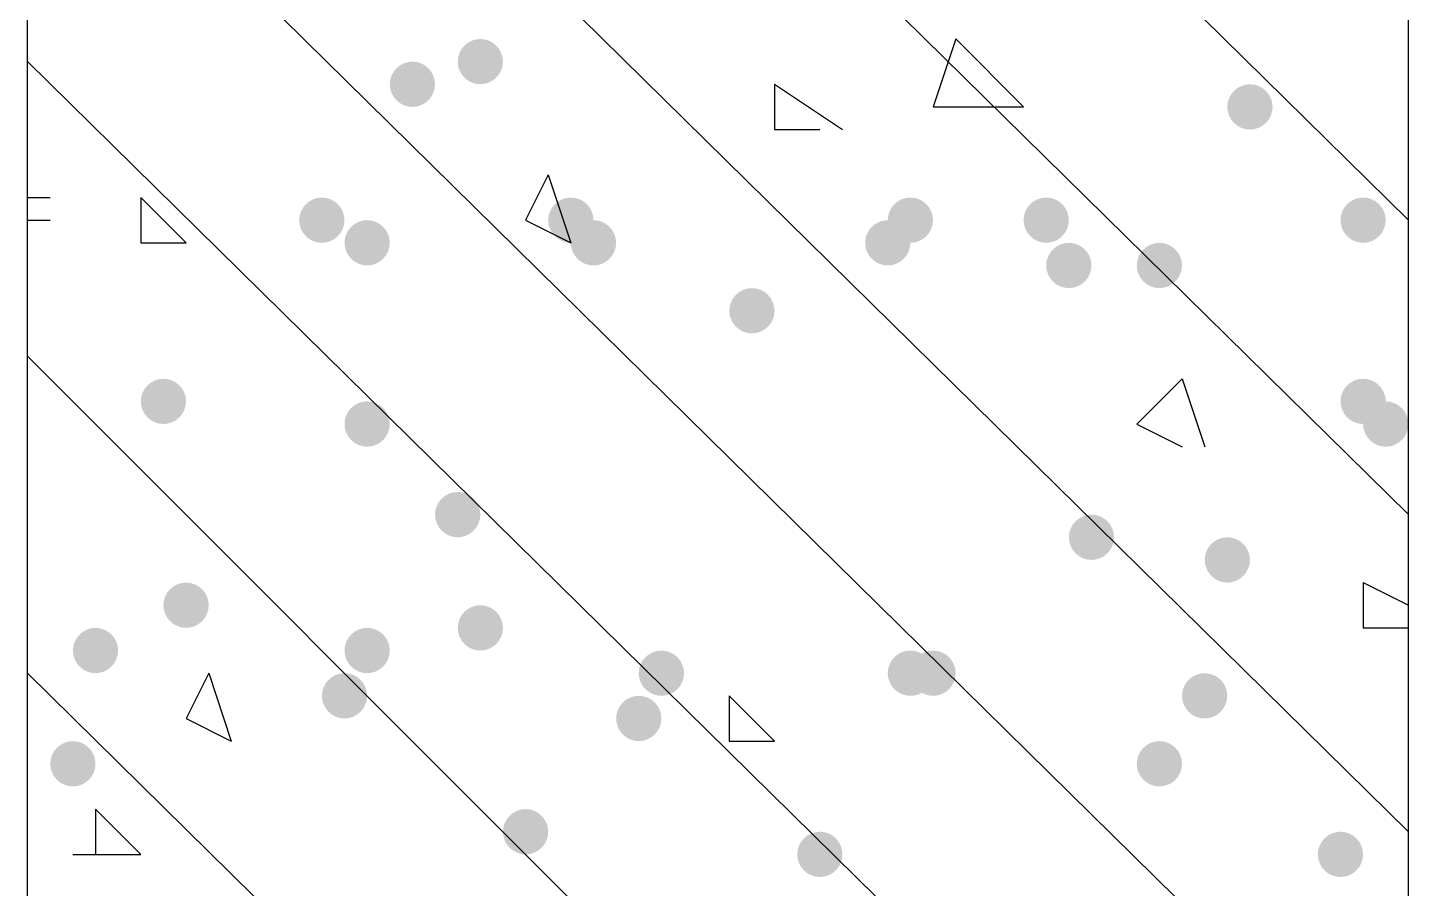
# Model space of a CAD drawing. Header units: inches. Extents: x 11 to 286, y 6 to 196.
# Drawn here: x 184.841 to 187.424, y 85.972 to 87.581 of the extents above; entities that cross this region are included whole.
import ezdxf

# ---------------------------------------------------------------- set-up
doc = ezdxf.new("R2010")
doc.units = ezdxf.units.IN
doc.header["$MEASUREMENT"] = 0
doc.layers.add('PDF_几何图形', color=7, linetype='Continuous')
doc.layers.add('PDF_实体填充', color=7, linetype='Continuous', true_color=0xffffff)

msp = doc.modelspace()

# ---------------------------------------------------------------- hatches: boundary and pattern name
at = {"layer": 'PDF_实体填充', "transparency": 33554559}
h = msp.add_hatch(color=7, dxfattribs=at)
edge = h.paths.add_edge_path(flags=0)
edge.add_spline(control_points=[(185.7304, 87.5171), (185.7304, 87.4938), (185.7114, 87.4748), (185.6881, 87.4748)], knot_values=[0, 0, 0, 0, 1, 1, 1, 1], degree=3, periodic=0)
edge.add_spline(control_points=[(185.6881, 87.4748), (185.6648, 87.4748), (185.6458, 87.4938), (185.6458, 87.5171)], knot_values=[0, 0, 0, 0, 1, 1, 1, 1], degree=3, periodic=0)
edge.add_line((185.6458, 87.5171), (185.6458, 87.5171))
edge.add_spline(control_points=[(185.6458, 87.5171), (185.6458, 87.5404), (185.6648, 87.5594), (185.6881, 87.5594)], knot_values=[0, 0, 0, 0, 1, 1, 1, 1], degree=3, periodic=0)
edge.add_spline(control_points=[(185.6881, 87.5594), (185.7114, 87.5594), (185.7304, 87.5404), (185.7304, 87.5171)], knot_values=[0, 0, 0, 0, 1, 1, 1, 1], degree=3, periodic=0)
edge.add_line((185.7304, 87.5171), (185.7304, 87.5171))
edge.add_line((185.7304, 87.5171), (185.7304, 87.5171))
h = msp.add_hatch(color=7, dxfattribs=at)
edge = h.paths.add_edge_path(flags=0)
edge.add_spline(control_points=[(185.6034, 87.4748), (185.6034, 87.4515), (185.5844, 87.4324), (185.5611, 87.4324)], knot_values=[0, 0, 0, 0, 1, 1, 1, 1], degree=3, periodic=0)
edge.add_spline(control_points=[(185.5611, 87.4324), (185.5378, 87.4324), (185.5188, 87.4515), (185.5188, 87.4748)], knot_values=[0, 0, 0, 0, 1, 1, 1, 1], degree=3, periodic=0)
edge.add_line((185.5188, 87.4748), (185.5188, 87.4748))
edge.add_spline(control_points=[(185.5188, 87.4748), (185.5188, 87.4981), (185.5378, 87.5171), (185.5611, 87.5171)], knot_values=[0, 0, 0, 0, 1, 1, 1, 1], degree=3, periodic=0)
edge.add_spline(control_points=[(185.5611, 87.5171), (185.5844, 87.5171), (185.6034, 87.4981), (185.6034, 87.4748)], knot_values=[0, 0, 0, 0, 1, 1, 1, 1], degree=3, periodic=0)
edge.add_line((185.6034, 87.4748), (185.6034, 87.4748))
edge.add_line((185.6034, 87.4748), (185.6034, 87.4748))
h = msp.add_hatch(color=7, dxfattribs=at)
edge = h.paths.add_edge_path(flags=0)
edge.add_spline(control_points=[(187.1698, 87.4324), (187.1698, 87.4092), (187.1507, 87.3901), (187.1274, 87.3901)], knot_values=[0, 0, 0, 0, 1, 1, 1, 1], degree=3, periodic=0)
edge.add_spline(control_points=[(187.1274, 87.3901), (187.1042, 87.3901), (187.0851, 87.4092), (187.0851, 87.4324)], knot_values=[0, 0, 0, 0, 1, 1, 1, 1], degree=3, periodic=0)
edge.add_line((187.0851, 87.4324), (187.0851, 87.4324))
edge.add_spline(control_points=[(187.0851, 87.4324), (187.0851, 87.4557), (187.1042, 87.4748), (187.1274, 87.4748)], knot_values=[0, 0, 0, 0, 1, 1, 1, 1], degree=3, periodic=0)
edge.add_spline(control_points=[(187.1274, 87.4748), (187.1507, 87.4748), (187.1698, 87.4557), (187.1698, 87.4324)], knot_values=[0, 0, 0, 0, 1, 1, 1, 1], degree=3, periodic=0)
edge.add_line((187.1698, 87.4324), (187.1698, 87.4324))
edge.add_line((187.1698, 87.4324), (187.1698, 87.4324))
h = msp.add_hatch(color=7, dxfattribs=at)
edge = h.paths.add_edge_path(flags=0)
edge.add_spline(control_points=[(185.4341, 87.2208), (185.4341, 87.1975), (185.4151, 87.1784), (185.3918, 87.1784)], knot_values=[0, 0, 0, 0, 1, 1, 1, 1], degree=3, periodic=0)
edge.add_spline(control_points=[(185.3918, 87.1784), (185.3685, 87.1784), (185.3494, 87.1975), (185.3494, 87.2208)], knot_values=[0, 0, 0, 0, 1, 1, 1, 1], degree=3, periodic=0)
edge.add_line((185.3494, 87.2208), (185.3494, 87.2208))
edge.add_spline(control_points=[(185.3494, 87.2208), (185.3494, 87.2441), (185.3685, 87.2631), (185.3918, 87.2631)], knot_values=[0, 0, 0, 0, 1, 1, 1, 1], degree=3, periodic=0)
edge.add_spline(control_points=[(185.3918, 87.2631), (185.4151, 87.2631), (185.4341, 87.2441), (185.4341, 87.2208)], knot_values=[0, 0, 0, 0, 1, 1, 1, 1], degree=3, periodic=0)
edge.add_line((185.4341, 87.2208), (185.4341, 87.2208))
edge.add_line((185.4341, 87.2208), (185.4341, 87.2208))
h = msp.add_hatch(color=7, dxfattribs=at)
edge = h.paths.add_edge_path(flags=0)
edge.add_spline(control_points=[(185.8998, 87.2208), (185.8998, 87.1975), (185.8807, 87.1784), (185.8574, 87.1784)], knot_values=[0, 0, 0, 0, 1, 1, 1, 1], degree=3, periodic=0)
edge.add_spline(control_points=[(185.8574, 87.1784), (185.8342, 87.1784), (185.8151, 87.1975), (185.8151, 87.2208)], knot_values=[0, 0, 0, 0, 1, 1, 1, 1], degree=3, periodic=0)
edge.add_line((185.8151, 87.2208), (185.8151, 87.2208))
edge.add_spline(control_points=[(185.8151, 87.2208), (185.8151, 87.2441), (185.8342, 87.2631), (185.8574, 87.2631)], knot_values=[0, 0, 0, 0, 1, 1, 1, 1], degree=3, periodic=0)
edge.add_spline(control_points=[(185.8574, 87.2631), (185.8807, 87.2631), (185.8998, 87.2441), (185.8998, 87.2208)], knot_values=[0, 0, 0, 0, 1, 1, 1, 1], degree=3, periodic=0)
edge.add_line((185.8998, 87.2208), (185.8998, 87.2208))
edge.add_line((185.8998, 87.2208), (185.8998, 87.2208))
h = msp.add_hatch(color=7, dxfattribs=at)
edge = h.paths.add_edge_path(flags=0)
edge.add_spline(control_points=[(186.5348, 87.2208), (186.5348, 87.1975), (186.5157, 87.1784), (186.4924, 87.1784)], knot_values=[0, 0, 0, 0, 1, 1, 1, 1], degree=3, periodic=0)
edge.add_spline(control_points=[(186.4924, 87.1784), (186.4692, 87.1784), (186.4501, 87.1975), (186.4501, 87.2208)], knot_values=[0, 0, 0, 0, 1, 1, 1, 1], degree=3, periodic=0)
edge.add_line((186.4501, 87.2208), (186.4501, 87.2208))
edge.add_spline(control_points=[(186.4501, 87.2208), (186.4501, 87.2441), (186.4692, 87.2631), (186.4924, 87.2631)], knot_values=[0, 0, 0, 0, 1, 1, 1, 1], degree=3, periodic=0)
edge.add_spline(control_points=[(186.4924, 87.2631), (186.5157, 87.2631), (186.5348, 87.2441), (186.5348, 87.2208)], knot_values=[0, 0, 0, 0, 1, 1, 1, 1], degree=3, periodic=0)
edge.add_line((186.5348, 87.2208), (186.5348, 87.2208))
edge.add_line((186.5348, 87.2208), (186.5348, 87.2208))
h = msp.add_hatch(color=7, dxfattribs=at)
edge = h.paths.add_edge_path(flags=0)
edge.add_spline(control_points=[(186.7888, 87.2208), (186.7888, 87.1975), (186.7697, 87.1784), (186.7464, 87.1784)], knot_values=[0, 0, 0, 0, 1, 1, 1, 1], degree=3, periodic=0)
edge.add_spline(control_points=[(186.7464, 87.1784), (186.7232, 87.1784), (186.7041, 87.1975), (186.7041, 87.2208)], knot_values=[0, 0, 0, 0, 1, 1, 1, 1], degree=3, periodic=0)
edge.add_line((186.7041, 87.2208), (186.7041, 87.2208))
edge.add_spline(control_points=[(186.7041, 87.2208), (186.7041, 87.2441), (186.7232, 87.2631), (186.7464, 87.2631)], knot_values=[0, 0, 0, 0, 1, 1, 1, 1], degree=3, periodic=0)
edge.add_spline(control_points=[(186.7464, 87.2631), (186.7697, 87.2631), (186.7888, 87.2441), (186.7888, 87.2208)], knot_values=[0, 0, 0, 0, 1, 1, 1, 1], degree=3, periodic=0)
edge.add_line((186.7888, 87.2208), (186.7888, 87.2208))
edge.add_line((186.7888, 87.2208), (186.7888, 87.2208))
h = msp.add_hatch(color=7, dxfattribs=at)
edge = h.paths.add_edge_path(flags=0)
edge.add_spline(control_points=[(187.3814, 87.2208), (187.3814, 87.1975), (187.3624, 87.1784), (187.3391, 87.1784)], knot_values=[0, 0, 0, 0, 1, 1, 1, 1], degree=3, periodic=0)
edge.add_spline(control_points=[(187.3391, 87.1784), (187.3158, 87.1784), (187.2968, 87.1975), (187.2968, 87.2208)], knot_values=[0, 0, 0, 0, 1, 1, 1, 1], degree=3, periodic=0)
edge.add_line((187.2968, 87.2208), (187.2968, 87.2208))
edge.add_spline(control_points=[(187.2968, 87.2208), (187.2968, 87.2441), (187.3158, 87.2631), (187.3391, 87.2631)], knot_values=[0, 0, 0, 0, 1, 1, 1, 1], degree=3, periodic=0)
edge.add_spline(control_points=[(187.3391, 87.2631), (187.3624, 87.2631), (187.3814, 87.2441), (187.3814, 87.2208)], knot_values=[0, 0, 0, 0, 1, 1, 1, 1], degree=3, periodic=0)
edge.add_line((187.3814, 87.2208), (187.3814, 87.2208))
edge.add_line((187.3814, 87.2208), (187.3814, 87.2208))
h = msp.add_hatch(color=7, dxfattribs=at)
edge = h.paths.add_edge_path(flags=0)
edge.add_spline(control_points=[(185.5188, 87.1784), (185.5188, 87.1552), (185.4997, 87.1361), (185.4764, 87.1361)], knot_values=[0, 0, 0, 0, 1, 1, 1, 1], degree=3, periodic=0)
edge.add_spline(control_points=[(185.4764, 87.1361), (185.4532, 87.1361), (185.4341, 87.1552), (185.4341, 87.1784)], knot_values=[0, 0, 0, 0, 1, 1, 1, 1], degree=3, periodic=0)
edge.add_line((185.4341, 87.1784), (185.4341, 87.1784))
edge.add_spline(control_points=[(185.4341, 87.1784), (185.4341, 87.2017), (185.4532, 87.2208), (185.4764, 87.2208)], knot_values=[0, 0, 0, 0, 1, 1, 1, 1], degree=3, periodic=0)
edge.add_spline(control_points=[(185.4764, 87.2208), (185.4997, 87.2208), (185.5188, 87.2017), (185.5188, 87.1784)], knot_values=[0, 0, 0, 0, 1, 1, 1, 1], degree=3, periodic=0)
edge.add_line((185.5188, 87.1784), (185.5188, 87.1784))
edge.add_line((185.5188, 87.1784), (185.5188, 87.1784))
h = msp.add_hatch(color=7, dxfattribs=at)
edge = h.paths.add_edge_path(flags=0)
edge.add_spline(control_points=[(185.9421, 87.1784), (185.9421, 87.1552), (185.9231, 87.1361), (185.8998, 87.1361)], knot_values=[0, 0, 0, 0, 1, 1, 1, 1], degree=3, periodic=0)
edge.add_spline(control_points=[(185.8998, 87.1361), (185.8765, 87.1361), (185.8574, 87.1552), (185.8574, 87.1784)], knot_values=[0, 0, 0, 0, 1, 1, 1, 1], degree=3, periodic=0)
edge.add_line((185.8574, 87.1784), (185.8574, 87.1784))
edge.add_spline(control_points=[(185.8574, 87.1784), (185.8574, 87.2017), (185.8765, 87.2208), (185.8998, 87.2208)], knot_values=[0, 0, 0, 0, 1, 1, 1, 1], degree=3, periodic=0)
edge.add_spline(control_points=[(185.8998, 87.2208), (185.9231, 87.2208), (185.9421, 87.2017), (185.9421, 87.1784)], knot_values=[0, 0, 0, 0, 1, 1, 1, 1], degree=3, periodic=0)
edge.add_line((185.9421, 87.1784), (185.9421, 87.1784))
edge.add_line((185.9421, 87.1784), (185.9421, 87.1784))
h = msp.add_hatch(color=7, dxfattribs=at)
edge = h.paths.add_edge_path(flags=0)
edge.add_spline(control_points=[(186.4924, 87.1784), (186.4924, 87.1552), (186.4734, 87.1361), (186.4501, 87.1361)], knot_values=[0, 0, 0, 0, 1, 1, 1, 1], degree=3, periodic=0)
edge.add_spline(control_points=[(186.4501, 87.1361), (186.4268, 87.1361), (186.4078, 87.1552), (186.4078, 87.1784)], knot_values=[0, 0, 0, 0, 1, 1, 1, 1], degree=3, periodic=0)
edge.add_line((186.4078, 87.1784), (186.4078, 87.1784))
edge.add_spline(control_points=[(186.4078, 87.1784), (186.4078, 87.2017), (186.4268, 87.2208), (186.4501, 87.2208)], knot_values=[0, 0, 0, 0, 1, 1, 1, 1], degree=3, periodic=0)
edge.add_spline(control_points=[(186.4501, 87.2208), (186.4734, 87.2208), (186.4924, 87.2017), (186.4924, 87.1784)], knot_values=[0, 0, 0, 0, 1, 1, 1, 1], degree=3, periodic=0)
edge.add_line((186.4924, 87.1784), (186.4924, 87.1784))
edge.add_line((186.4924, 87.1784), (186.4924, 87.1784))
h = msp.add_hatch(color=7, dxfattribs=at)
edge = h.paths.add_edge_path(flags=0)
edge.add_spline(control_points=[(186.8311, 87.1361), (186.8311, 87.1128), (186.8121, 87.0938), (186.7888, 87.0938)], knot_values=[0, 0, 0, 0, 1, 1, 1, 1], degree=3, periodic=0)
edge.add_spline(control_points=[(186.7888, 87.0938), (186.7655, 87.0938), (186.7464, 87.1128), (186.7464, 87.1361)], knot_values=[0, 0, 0, 0, 1, 1, 1, 1], degree=3, periodic=0)
edge.add_line((186.7464, 87.1361), (186.7464, 87.1361))
edge.add_spline(control_points=[(186.7464, 87.1361), (186.7464, 87.1594), (186.7655, 87.1784), (186.7888, 87.1784)], knot_values=[0, 0, 0, 0, 1, 1, 1, 1], degree=3, periodic=0)
edge.add_spline(control_points=[(186.7888, 87.1784), (186.8121, 87.1784), (186.8311, 87.1594), (186.8311, 87.1361)], knot_values=[0, 0, 0, 0, 1, 1, 1, 1], degree=3, periodic=0)
edge.add_line((186.8311, 87.1361), (186.8311, 87.1361))
edge.add_line((186.8311, 87.1361), (186.8311, 87.1361))
h = msp.add_hatch(color=7, dxfattribs=at)
edge = h.paths.add_edge_path(flags=0)
edge.add_spline(control_points=[(187.0004, 87.1361), (187.0004, 87.1128), (186.9814, 87.0938), (186.9581, 87.0938)], knot_values=[0, 0, 0, 0, 1, 1, 1, 1], degree=3, periodic=0)
edge.add_spline(control_points=[(186.9581, 87.0938), (186.9348, 87.0938), (186.9158, 87.1128), (186.9158, 87.1361)], knot_values=[0, 0, 0, 0, 1, 1, 1, 1], degree=3, periodic=0)
edge.add_line((186.9158, 87.1361), (186.9158, 87.1361))
edge.add_spline(control_points=[(186.9158, 87.1361), (186.9158, 87.1594), (186.9348, 87.1784), (186.9581, 87.1784)], knot_values=[0, 0, 0, 0, 1, 1, 1, 1], degree=3, periodic=0)
edge.add_spline(control_points=[(186.9581, 87.1784), (186.9814, 87.1784), (187.0004, 87.1594), (187.0004, 87.1361)], knot_values=[0, 0, 0, 0, 1, 1, 1, 1], degree=3, periodic=0)
edge.add_line((187.0004, 87.1361), (187.0004, 87.1361))
edge.add_line((187.0004, 87.1361), (187.0004, 87.1361))
h = msp.add_hatch(color=7, dxfattribs=at)
edge = h.paths.add_edge_path(flags=0)
edge.add_spline(control_points=[(186.2384, 87.0514), (186.2384, 87.0282), (186.2194, 87.0091), (186.1961, 87.0091)], knot_values=[0, 0, 0, 0, 1, 1, 1, 1], degree=3, periodic=0)
edge.add_spline(control_points=[(186.1961, 87.0091), (186.1728, 87.0091), (186.1538, 87.0282), (186.1538, 87.0514)], knot_values=[0, 0, 0, 0, 1, 1, 1, 1], degree=3, periodic=0)
edge.add_line((186.1538, 87.0514), (186.1538, 87.0514))
edge.add_spline(control_points=[(186.1538, 87.0514), (186.1538, 87.0747), (186.1728, 87.0938), (186.1961, 87.0938)], knot_values=[0, 0, 0, 0, 1, 1, 1, 1], degree=3, periodic=0)
edge.add_spline(control_points=[(186.1961, 87.0938), (186.2194, 87.0938), (186.2384, 87.0747), (186.2384, 87.0514)], knot_values=[0, 0, 0, 0, 1, 1, 1, 1], degree=3, periodic=0)
edge.add_line((186.2384, 87.0514), (186.2384, 87.0514))
edge.add_line((186.2384, 87.0514), (186.2384, 87.0514))
h = msp.add_hatch(color=7, dxfattribs=at)
edge = h.paths.add_edge_path(flags=0)
edge.add_spline(control_points=[(185.1378, 86.8821), (185.1378, 86.8588), (185.1187, 86.8398), (185.0954, 86.8398)], knot_values=[0, 0, 0, 0, 1, 1, 1, 1], degree=3, periodic=0)
edge.add_spline(control_points=[(185.0954, 86.8398), (185.0722, 86.8398), (185.0531, 86.8588), (185.0531, 86.8821)], knot_values=[0, 0, 0, 0, 1, 1, 1, 1], degree=3, periodic=0)
edge.add_line((185.0531, 86.8821), (185.0531, 86.8821))
edge.add_spline(control_points=[(185.0531, 86.8821), (185.0531, 86.9054), (185.0722, 86.9244), (185.0954, 86.9244)], knot_values=[0, 0, 0, 0, 1, 1, 1, 1], degree=3, periodic=0)
edge.add_spline(control_points=[(185.0954, 86.9244), (185.1187, 86.9244), (185.1378, 86.9054), (185.1378, 86.8821)], knot_values=[0, 0, 0, 0, 1, 1, 1, 1], degree=3, periodic=0)
edge.add_line((185.1378, 86.8821), (185.1378, 86.8821))
edge.add_line((185.1378, 86.8821), (185.1378, 86.8821))
h = msp.add_hatch(color=7, dxfattribs=at)
edge = h.paths.add_edge_path(flags=0)
edge.add_spline(control_points=[(187.3814, 86.8821), (187.3814, 86.8588), (187.3624, 86.8398), (187.3391, 86.8398)], knot_values=[0, 0, 0, 0, 1, 1, 1, 1], degree=3, periodic=0)
edge.add_spline(control_points=[(187.3391, 86.8398), (187.3158, 86.8398), (187.2968, 86.8588), (187.2968, 86.8821)], knot_values=[0, 0, 0, 0, 1, 1, 1, 1], degree=3, periodic=0)
edge.add_line((187.2968, 86.8821), (187.2968, 86.8821))
edge.add_spline(control_points=[(187.2968, 86.8821), (187.2968, 86.9054), (187.3158, 86.9244), (187.3391, 86.9244)], knot_values=[0, 0, 0, 0, 1, 1, 1, 1], degree=3, periodic=0)
edge.add_spline(control_points=[(187.3391, 86.9244), (187.3624, 86.9244), (187.3814, 86.9054), (187.3814, 86.8821)], knot_values=[0, 0, 0, 0, 1, 1, 1, 1], degree=3, periodic=0)
edge.add_line((187.3814, 86.8821), (187.3814, 86.8821))
edge.add_line((187.3814, 86.8821), (187.3814, 86.8821))
h = msp.add_hatch(color=7, dxfattribs=at)
edge = h.paths.add_edge_path(flags=0)
edge.add_spline(control_points=[(185.5188, 86.8398), (185.5188, 86.8165), (185.4997, 86.7974), (185.4764, 86.7974)], knot_values=[0, 0, 0, 0, 1, 1, 1, 1], degree=3, periodic=0)
edge.add_spline(control_points=[(185.4764, 86.7974), (185.4532, 86.7974), (185.4341, 86.8165), (185.4341, 86.8398)], knot_values=[0, 0, 0, 0, 1, 1, 1, 1], degree=3, periodic=0)
edge.add_line((185.4341, 86.8398), (185.4341, 86.8398))
edge.add_spline(control_points=[(185.4341, 86.8398), (185.4341, 86.8631), (185.4532, 86.8821), (185.4764, 86.8821)], knot_values=[0, 0, 0, 0, 1, 1, 1, 1], degree=3, periodic=0)
edge.add_spline(control_points=[(185.4764, 86.8821), (185.4997, 86.8821), (185.5188, 86.8631), (185.5188, 86.8398)], knot_values=[0, 0, 0, 0, 1, 1, 1, 1], degree=3, periodic=0)
edge.add_line((185.5188, 86.8398), (185.5188, 86.8398))
edge.add_line((185.5188, 86.8398), (185.5188, 86.8398))
h = msp.add_hatch(color=7, dxfattribs=at)
edge = h.paths.add_edge_path(flags=0)
edge.add_spline(control_points=[(187.4238, 86.8398), (187.4238, 86.8165), (187.4047, 86.7974), (187.3814, 86.7974)], knot_values=[0, 0, 0, 0, 1, 1, 1, 1], degree=3, periodic=0)
edge.add_spline(control_points=[(187.3814, 86.7974), (187.3582, 86.7974), (187.3391, 86.8165), (187.3391, 86.8398)], knot_values=[0, 0, 0, 0, 1, 1, 1, 1], degree=3, periodic=0)
edge.add_line((187.3391, 86.8398), (187.3391, 86.8398))
edge.add_spline(control_points=[(187.3391, 86.8398), (187.3391, 86.8631), (187.3582, 86.8821), (187.3814, 86.8821)], knot_values=[0, 0, 0, 0, 1, 1, 1, 1], degree=3, periodic=0)
edge.add_spline(control_points=[(187.3814, 86.8821), (187.4047, 86.8821), (187.4238, 86.8631), (187.4238, 86.8398)], knot_values=[0, 0, 0, 0, 1, 1, 1, 1], degree=3, periodic=0)
edge.add_line((187.4238, 86.8398), (187.4238, 86.8398))
edge.add_line((187.4238, 86.8398), (187.4238, 86.8398))
h = msp.add_hatch(color=7, dxfattribs=at)
edge = h.paths.add_edge_path(flags=0)
edge.add_spline(control_points=[(185.6881, 86.6704), (185.6881, 86.6472), (185.6691, 86.6281), (185.6458, 86.6281)], knot_values=[0, 0, 0, 0, 1, 1, 1, 1], degree=3, periodic=0)
edge.add_spline(control_points=[(185.6458, 86.6281), (185.6225, 86.6281), (185.6034, 86.6472), (185.6034, 86.6704)], knot_values=[0, 0, 0, 0, 1, 1, 1, 1], degree=3, periodic=0)
edge.add_line((185.6034, 86.6704), (185.6034, 86.6704))
edge.add_spline(control_points=[(185.6034, 86.6704), (185.6034, 86.6937), (185.6225, 86.7128), (185.6458, 86.7128)], knot_values=[0, 0, 0, 0, 1, 1, 1, 1], degree=3, periodic=0)
edge.add_spline(control_points=[(185.6458, 86.7128), (185.6691, 86.7128), (185.6881, 86.6937), (185.6881, 86.6704)], knot_values=[0, 0, 0, 0, 1, 1, 1, 1], degree=3, periodic=0)
edge.add_line((185.6881, 86.6704), (185.6881, 86.6704))
edge.add_line((185.6881, 86.6704), (185.6881, 86.6704))
h = msp.add_hatch(color=7, dxfattribs=at)
edge = h.paths.add_edge_path(flags=0)
edge.add_spline(control_points=[(186.8734, 86.6281), (186.8734, 86.6048), (186.8544, 86.5858), (186.8311, 86.5858)], knot_values=[0, 0, 0, 0, 1, 1, 1, 1], degree=3, periodic=0)
edge.add_spline(control_points=[(186.8311, 86.5858), (186.8078, 86.5858), (186.7888, 86.6048), (186.7888, 86.6281)], knot_values=[0, 0, 0, 0, 1, 1, 1, 1], degree=3, periodic=0)
edge.add_line((186.7888, 86.6281), (186.7888, 86.6281))
edge.add_spline(control_points=[(186.7888, 86.6281), (186.7888, 86.6514), (186.8078, 86.6704), (186.8311, 86.6704)], knot_values=[0, 0, 0, 0, 1, 1, 1, 1], degree=3, periodic=0)
edge.add_spline(control_points=[(186.8311, 86.6704), (186.8544, 86.6704), (186.8734, 86.6514), (186.8734, 86.6281)], knot_values=[0, 0, 0, 0, 1, 1, 1, 1], degree=3, periodic=0)
edge.add_line((186.8734, 86.6281), (186.8734, 86.6281))
edge.add_line((186.8734, 86.6281), (186.8734, 86.6281))
h = msp.add_hatch(color=7, dxfattribs=at)
edge = h.paths.add_edge_path(flags=0)
edge.add_spline(control_points=[(187.1274, 86.5858), (187.1274, 86.5625), (187.1084, 86.5434), (187.0851, 86.5434)], knot_values=[0, 0, 0, 0, 1, 1, 1, 1], degree=3, periodic=0)
edge.add_spline(control_points=[(187.0851, 86.5434), (187.0618, 86.5434), (187.0428, 86.5625), (187.0428, 86.5858)], knot_values=[0, 0, 0, 0, 1, 1, 1, 1], degree=3, periodic=0)
edge.add_line((187.0428, 86.5858), (187.0428, 86.5858))
edge.add_spline(control_points=[(187.0428, 86.5858), (187.0428, 86.6091), (187.0618, 86.6281), (187.0851, 86.6281)], knot_values=[0, 0, 0, 0, 1, 1, 1, 1], degree=3, periodic=0)
edge.add_spline(control_points=[(187.0851, 86.6281), (187.1084, 86.6281), (187.1274, 86.6091), (187.1274, 86.5858)], knot_values=[0, 0, 0, 0, 1, 1, 1, 1], degree=3, periodic=0)
edge.add_line((187.1274, 86.5858), (187.1274, 86.5858))
edge.add_line((187.1274, 86.5858), (187.1274, 86.5858))
h = msp.add_hatch(color=7, dxfattribs=at)
edge = h.paths.add_edge_path(flags=0)
edge.add_spline(control_points=[(185.1801, 86.5011), (185.1801, 86.4778), (185.1611, 86.4588), (185.1378, 86.4588)], knot_values=[0, 0, 0, 0, 1, 1, 1, 1], degree=3, periodic=0)
edge.add_spline(control_points=[(185.1378, 86.4588), (185.1145, 86.4588), (185.0954, 86.4778), (185.0954, 86.5011)], knot_values=[0, 0, 0, 0, 1, 1, 1, 1], degree=3, periodic=0)
edge.add_line((185.0954, 86.5011), (185.0954, 86.5011))
edge.add_spline(control_points=[(185.0954, 86.5011), (185.0954, 86.5244), (185.1145, 86.5434), (185.1378, 86.5434)], knot_values=[0, 0, 0, 0, 1, 1, 1, 1], degree=3, periodic=0)
edge.add_spline(control_points=[(185.1378, 86.5434), (185.1611, 86.5434), (185.1801, 86.5244), (185.1801, 86.5011)], knot_values=[0, 0, 0, 0, 1, 1, 1, 1], degree=3, periodic=0)
edge.add_line((185.1801, 86.5011), (185.1801, 86.5011))
edge.add_line((185.1801, 86.5011), (185.1801, 86.5011))
h = msp.add_hatch(color=7, dxfattribs=at)
edge = h.paths.add_edge_path(flags=0)
edge.add_spline(control_points=[(185.7304, 86.4588), (185.7304, 86.4355), (185.7114, 86.4164), (185.6881, 86.4164)], knot_values=[0, 0, 0, 0, 1, 1, 1, 1], degree=3, periodic=0)
edge.add_spline(control_points=[(185.6881, 86.4164), (185.6648, 86.4164), (185.6458, 86.4355), (185.6458, 86.4588)], knot_values=[0, 0, 0, 0, 1, 1, 1, 1], degree=3, periodic=0)
edge.add_line((185.6458, 86.4588), (185.6458, 86.4588))
edge.add_spline(control_points=[(185.6458, 86.4588), (185.6458, 86.4821), (185.6648, 86.5011), (185.6881, 86.5011)], knot_values=[0, 0, 0, 0, 1, 1, 1, 1], degree=3, periodic=0)
edge.add_spline(control_points=[(185.6881, 86.5011), (185.7114, 86.5011), (185.7304, 86.4821), (185.7304, 86.4588)], knot_values=[0, 0, 0, 0, 1, 1, 1, 1], degree=3, periodic=0)
edge.add_line((185.7304, 86.4588), (185.7304, 86.4588))
edge.add_line((185.7304, 86.4588), (185.7304, 86.4588))
h = msp.add_hatch(color=7, dxfattribs=at)
edge = h.paths.add_edge_path(flags=0)
edge.add_spline(control_points=[(185.0108, 86.4164), (185.0108, 86.3932), (184.9917, 86.3741), (184.9684, 86.3741)], knot_values=[0, 0, 0, 0, 1, 1, 1, 1], degree=3, periodic=0)
edge.add_spline(control_points=[(184.9684, 86.3741), (184.9452, 86.3741), (184.9261, 86.3932), (184.9261, 86.4164)], knot_values=[0, 0, 0, 0, 1, 1, 1, 1], degree=3, periodic=0)
edge.add_line((184.9261, 86.4164), (184.9261, 86.4164))
edge.add_spline(control_points=[(184.9261, 86.4164), (184.9261, 86.4397), (184.9452, 86.4588), (184.9684, 86.4588)], knot_values=[0, 0, 0, 0, 1, 1, 1, 1], degree=3, periodic=0)
edge.add_spline(control_points=[(184.9684, 86.4588), (184.9917, 86.4588), (185.0108, 86.4397), (185.0108, 86.4164)], knot_values=[0, 0, 0, 0, 1, 1, 1, 1], degree=3, periodic=0)
edge.add_line((185.0108, 86.4164), (185.0108, 86.4164))
edge.add_line((185.0108, 86.4164), (185.0108, 86.4164))
h = msp.add_hatch(color=7, dxfattribs=at)
edge = h.paths.add_edge_path(flags=0)
edge.add_spline(control_points=[(185.5188, 86.4164), (185.5188, 86.3932), (185.4997, 86.3741), (185.4764, 86.3741)], knot_values=[0, 0, 0, 0, 1, 1, 1, 1], degree=3, periodic=0)
edge.add_spline(control_points=[(185.4764, 86.3741), (185.4532, 86.3741), (185.4341, 86.3932), (185.4341, 86.4164)], knot_values=[0, 0, 0, 0, 1, 1, 1, 1], degree=3, periodic=0)
edge.add_line((185.4341, 86.4164), (185.4341, 86.4164))
edge.add_spline(control_points=[(185.4341, 86.4164), (185.4341, 86.4397), (185.4532, 86.4588), (185.4764, 86.4588)], knot_values=[0, 0, 0, 0, 1, 1, 1, 1], degree=3, periodic=0)
edge.add_spline(control_points=[(185.4764, 86.4588), (185.4997, 86.4588), (185.5188, 86.4397), (185.5188, 86.4164)], knot_values=[0, 0, 0, 0, 1, 1, 1, 1], degree=3, periodic=0)
edge.add_line((185.5188, 86.4164), (185.5188, 86.4164))
edge.add_line((185.5188, 86.4164), (185.5188, 86.4164))
h = msp.add_hatch(color=7, dxfattribs=at)
edge = h.paths.add_edge_path(flags=0)
edge.add_spline(control_points=[(186.0691, 86.3741), (186.0691, 86.3508), (186.0501, 86.3318), (186.0268, 86.3318)], knot_values=[0, 0, 0, 0, 1, 1, 1, 1], degree=3, periodic=0)
edge.add_spline(control_points=[(186.0268, 86.3318), (186.0035, 86.3318), (185.9844, 86.3508), (185.9844, 86.3741)], knot_values=[0, 0, 0, 0, 1, 1, 1, 1], degree=3, periodic=0)
edge.add_line((185.9844, 86.3741), (185.9844, 86.3741))
edge.add_spline(control_points=[(185.9844, 86.3741), (185.9844, 86.3974), (186.0035, 86.4164), (186.0268, 86.4164)], knot_values=[0, 0, 0, 0, 1, 1, 1, 1], degree=3, periodic=0)
edge.add_spline(control_points=[(186.0268, 86.4164), (186.0501, 86.4164), (186.0691, 86.3974), (186.0691, 86.3741)], knot_values=[0, 0, 0, 0, 1, 1, 1, 1], degree=3, periodic=0)
edge.add_line((186.0691, 86.3741), (186.0691, 86.3741))
edge.add_line((186.0691, 86.3741), (186.0691, 86.3741))
h = msp.add_hatch(color=7, dxfattribs=at)
edge = h.paths.add_edge_path(flags=0)
edge.add_spline(control_points=[(186.5348, 86.3741), (186.5348, 86.3508), (186.5157, 86.3318), (186.4924, 86.3318)], knot_values=[0, 0, 0, 0, 1, 1, 1, 1], degree=3, periodic=0)
edge.add_spline(control_points=[(186.4924, 86.3318), (186.4692, 86.3318), (186.4501, 86.3508), (186.4501, 86.3741)], knot_values=[0, 0, 0, 0, 1, 1, 1, 1], degree=3, periodic=0)
edge.add_line((186.4501, 86.3741), (186.4501, 86.3741))
edge.add_spline(control_points=[(186.4501, 86.3741), (186.4501, 86.3974), (186.4692, 86.4164), (186.4924, 86.4164)], knot_values=[0, 0, 0, 0, 1, 1, 1, 1], degree=3, periodic=0)
edge.add_spline(control_points=[(186.4924, 86.4164), (186.5157, 86.4164), (186.5348, 86.3974), (186.5348, 86.3741)], knot_values=[0, 0, 0, 0, 1, 1, 1, 1], degree=3, periodic=0)
edge.add_line((186.5348, 86.3741), (186.5348, 86.3741))
edge.add_line((186.5348, 86.3741), (186.5348, 86.3741))
h = msp.add_hatch(color=7, dxfattribs=at)
edge = h.paths.add_edge_path(flags=0)
edge.add_spline(control_points=[(186.5771, 86.3741), (186.5771, 86.3508), (186.5581, 86.3318), (186.5348, 86.3318)], knot_values=[0, 0, 0, 0, 1, 1, 1, 1], degree=3, periodic=0)
edge.add_spline(control_points=[(186.5348, 86.3318), (186.5115, 86.3318), (186.4924, 86.3508), (186.4924, 86.3741)], knot_values=[0, 0, 0, 0, 1, 1, 1, 1], degree=3, periodic=0)
edge.add_line((186.4924, 86.3741), (186.4924, 86.3741))
edge.add_spline(control_points=[(186.4924, 86.3741), (186.4924, 86.3974), (186.5115, 86.4164), (186.5348, 86.4164)], knot_values=[0, 0, 0, 0, 1, 1, 1, 1], degree=3, periodic=0)
edge.add_spline(control_points=[(186.5348, 86.4164), (186.5581, 86.4164), (186.5771, 86.3974), (186.5771, 86.3741)], knot_values=[0, 0, 0, 0, 1, 1, 1, 1], degree=3, periodic=0)
edge.add_line((186.5771, 86.3741), (186.5771, 86.3741))
edge.add_line((186.5771, 86.3741), (186.5771, 86.3741))
h = msp.add_hatch(color=7, dxfattribs=at)
edge = h.paths.add_edge_path(flags=0)
edge.add_spline(control_points=[(185.4764, 86.3318), (185.4764, 86.3085), (185.4574, 86.2894), (185.4341, 86.2894)], knot_values=[0, 0, 0, 0, 1, 1, 1, 1], degree=3, periodic=0)
edge.add_spline(control_points=[(185.4341, 86.2894), (185.4108, 86.2894), (185.3918, 86.3085), (185.3918, 86.3318)], knot_values=[0, 0, 0, 0, 1, 1, 1, 1], degree=3, periodic=0)
edge.add_line((185.3918, 86.3318), (185.3918, 86.3318))
edge.add_spline(control_points=[(185.3918, 86.3318), (185.3918, 86.3551), (185.4108, 86.3741), (185.4341, 86.3741)], knot_values=[0, 0, 0, 0, 1, 1, 1, 1], degree=3, periodic=0)
edge.add_spline(control_points=[(185.4341, 86.3741), (185.4574, 86.3741), (185.4764, 86.3551), (185.4764, 86.3318)], knot_values=[0, 0, 0, 0, 1, 1, 1, 1], degree=3, periodic=0)
edge.add_line((185.4764, 86.3318), (185.4764, 86.3318))
edge.add_line((185.4764, 86.3318), (185.4764, 86.3318))
h = msp.add_hatch(color=7, dxfattribs=at)
edge = h.paths.add_edge_path(flags=0)
edge.add_spline(control_points=[(187.0851, 86.3318), (187.0851, 86.3085), (187.0661, 86.2894), (187.0428, 86.2894)], knot_values=[0, 0, 0, 0, 1, 1, 1, 1], degree=3, periodic=0)
edge.add_spline(control_points=[(187.0428, 86.2894), (187.0195, 86.2894), (187.0004, 86.3085), (187.0004, 86.3318)], knot_values=[0, 0, 0, 0, 1, 1, 1, 1], degree=3, periodic=0)
edge.add_line((187.0004, 86.3318), (187.0004, 86.3318))
edge.add_spline(control_points=[(187.0004, 86.3318), (187.0004, 86.3551), (187.0195, 86.3741), (187.0428, 86.3741)], knot_values=[0, 0, 0, 0, 1, 1, 1, 1], degree=3, periodic=0)
edge.add_spline(control_points=[(187.0428, 86.3741), (187.0661, 86.3741), (187.0851, 86.3551), (187.0851, 86.3318)], knot_values=[0, 0, 0, 0, 1, 1, 1, 1], degree=3, periodic=0)
edge.add_line((187.0851, 86.3318), (187.0851, 86.3318))
edge.add_line((187.0851, 86.3318), (187.0851, 86.3318))
h = msp.add_hatch(color=7, dxfattribs=at)
edge = h.paths.add_edge_path(flags=0)
edge.add_spline(control_points=[(186.0268, 86.2894), (186.0268, 86.2662), (186.0077, 86.2471), (185.9844, 86.2471)], knot_values=[0, 0, 0, 0, 1, 1, 1, 1], degree=3, periodic=0)
edge.add_spline(control_points=[(185.9844, 86.2471), (185.9612, 86.2471), (185.9421, 86.2662), (185.9421, 86.2894)], knot_values=[0, 0, 0, 0, 1, 1, 1, 1], degree=3, periodic=0)
edge.add_line((185.9421, 86.2894), (185.9421, 86.2894))
edge.add_spline(control_points=[(185.9421, 86.2894), (185.9421, 86.3127), (185.9612, 86.3318), (185.9844, 86.3318)], knot_values=[0, 0, 0, 0, 1, 1, 1, 1], degree=3, periodic=0)
edge.add_spline(control_points=[(185.9844, 86.3318), (186.0077, 86.3318), (186.0268, 86.3127), (186.0268, 86.2894)], knot_values=[0, 0, 0, 0, 1, 1, 1, 1], degree=3, periodic=0)
edge.add_line((186.0268, 86.2894), (186.0268, 86.2894))
edge.add_line((186.0268, 86.2894), (186.0268, 86.2894))
h = msp.add_hatch(color=7, dxfattribs=at)
edge = h.paths.add_edge_path(flags=0)
edge.add_spline(control_points=[(184.9684, 86.2048), (184.9684, 86.1815), (184.9494, 86.1624), (184.9261, 86.1624)], knot_values=[0, 0, 0, 0, 1, 1, 1, 1], degree=3, periodic=0)
edge.add_spline(control_points=[(184.9261, 86.1624), (184.9028, 86.1624), (184.8838, 86.1815), (184.8838, 86.2048)], knot_values=[0, 0, 0, 0, 1, 1, 1, 1], degree=3, periodic=0)
edge.add_line((184.8838, 86.2048), (184.8838, 86.2048))
edge.add_spline(control_points=[(184.8838, 86.2048), (184.8838, 86.2281), (184.9028, 86.2471), (184.9261, 86.2471)], knot_values=[0, 0, 0, 0, 1, 1, 1, 1], degree=3, periodic=0)
edge.add_spline(control_points=[(184.9261, 86.2471), (184.9494, 86.2471), (184.9684, 86.2281), (184.9684, 86.2048)], knot_values=[0, 0, 0, 0, 1, 1, 1, 1], degree=3, periodic=0)
edge.add_line((184.9684, 86.2048), (184.9684, 86.2048))
edge.add_line((184.9684, 86.2048), (184.9684, 86.2048))
h = msp.add_hatch(color=7, dxfattribs=at)
edge = h.paths.add_edge_path(flags=0)
edge.add_spline(control_points=[(187.0004, 86.2048), (187.0004, 86.1815), (186.9814, 86.1624), (186.9581, 86.1624)], knot_values=[0, 0, 0, 0, 1, 1, 1, 1], degree=3, periodic=0)
edge.add_spline(control_points=[(186.9581, 86.1624), (186.9348, 86.1624), (186.9158, 86.1815), (186.9158, 86.2048)], knot_values=[0, 0, 0, 0, 1, 1, 1, 1], degree=3, periodic=0)
edge.add_line((186.9158, 86.2048), (186.9158, 86.2048))
edge.add_spline(control_points=[(186.9158, 86.2048), (186.9158, 86.2281), (186.9348, 86.2471), (186.9581, 86.2471)], knot_values=[0, 0, 0, 0, 1, 1, 1, 1], degree=3, periodic=0)
edge.add_spline(control_points=[(186.9581, 86.2471), (186.9814, 86.2471), (187.0004, 86.2281), (187.0004, 86.2048)], knot_values=[0, 0, 0, 0, 1, 1, 1, 1], degree=3, periodic=0)
edge.add_line((187.0004, 86.2048), (187.0004, 86.2048))
edge.add_line((187.0004, 86.2048), (187.0004, 86.2048))
h = msp.add_hatch(color=7, dxfattribs=at)
edge = h.paths.add_edge_path(flags=0)
edge.add_spline(control_points=[(185.8151, 86.0778), (185.8151, 86.0545), (185.7961, 86.0354), (185.7728, 86.0354)], knot_values=[0, 0, 0, 0, 1, 1, 1, 1], degree=3, periodic=0)
edge.add_spline(control_points=[(185.7728, 86.0354), (185.7495, 86.0354), (185.7304, 86.0545), (185.7304, 86.0778)], knot_values=[0, 0, 0, 0, 1, 1, 1, 1], degree=3, periodic=0)
edge.add_line((185.7304, 86.0778), (185.7304, 86.0778))
edge.add_spline(control_points=[(185.7304, 86.0778), (185.7304, 86.1011), (185.7495, 86.1201), (185.7728, 86.1201)], knot_values=[0, 0, 0, 0, 1, 1, 1, 1], degree=3, periodic=0)
edge.add_spline(control_points=[(185.7728, 86.1201), (185.7961, 86.1201), (185.8151, 86.1011), (185.8151, 86.0778)], knot_values=[0, 0, 0, 0, 1, 1, 1, 1], degree=3, periodic=0)
edge.add_line((185.8151, 86.0778), (185.8151, 86.0778))
edge.add_line((185.8151, 86.0778), (185.8151, 86.0778))
h = msp.add_hatch(color=7, dxfattribs=at)
edge = h.paths.add_edge_path(flags=0)
edge.add_spline(control_points=[(186.3654, 86.0354), (186.3654, 86.0122), (186.3464, 85.9931), (186.3231, 85.9931)], knot_values=[0, 0, 0, 0, 1, 1, 1, 1], degree=3, periodic=0)
edge.add_spline(control_points=[(186.3231, 85.9931), (186.2998, 85.9931), (186.2808, 86.0122), (186.2808, 86.0354)], knot_values=[0, 0, 0, 0, 1, 1, 1, 1], degree=3, periodic=0)
edge.add_line((186.2808, 86.0354), (186.2808, 86.0354))
edge.add_spline(control_points=[(186.2808, 86.0354), (186.2808, 86.0587), (186.2998, 86.0778), (186.3231, 86.0778)], knot_values=[0, 0, 0, 0, 1, 1, 1, 1], degree=3, periodic=0)
edge.add_spline(control_points=[(186.3231, 86.0778), (186.3464, 86.0778), (186.3654, 86.0587), (186.3654, 86.0354)], knot_values=[0, 0, 0, 0, 1, 1, 1, 1], degree=3, periodic=0)
edge.add_line((186.3654, 86.0354), (186.3654, 86.0354))
edge.add_line((186.3654, 86.0354), (186.3654, 86.0354))
h = msp.add_hatch(color=7, dxfattribs=at)
edge = h.paths.add_edge_path(flags=0)
edge.add_spline(control_points=[(187.3391, 86.0354), (187.3391, 86.0122), (187.3201, 85.9931), (187.2968, 85.9931)], knot_values=[0, 0, 0, 0, 1, 1, 1, 1], degree=3, periodic=0)
edge.add_spline(control_points=[(187.2968, 85.9931), (187.2735, 85.9931), (187.2544, 86.0122), (187.2544, 86.0354)], knot_values=[0, 0, 0, 0, 1, 1, 1, 1], degree=3, periodic=0)
edge.add_line((187.2544, 86.0354), (187.2544, 86.0354))
edge.add_spline(control_points=[(187.2544, 86.0354), (187.2544, 86.0587), (187.2735, 86.0778), (187.2968, 86.0778)], knot_values=[0, 0, 0, 0, 1, 1, 1, 1], degree=3, periodic=0)
edge.add_spline(control_points=[(187.2968, 86.0778), (187.3201, 86.0778), (187.3391, 86.0587), (187.3391, 86.0354)], knot_values=[0, 0, 0, 0, 1, 1, 1, 1], degree=3, periodic=0)
edge.add_line((187.3391, 86.0354), (187.3391, 86.0354))
edge.add_line((187.3391, 86.0354), (187.3391, 86.0354))

# ---------------------------------------------------------------- linework, layer by layer
at = {"layer": 'PDF_几何图形'}
for p, q in [((184.8414, 70.5414), (184.8414, 107.3291)), ((187.4238, 68.0014), (187.4238, 107.3291)), ((184.8414, 89.7608), (187.4238, 87.2208)), ((184.8414, 89.2104), (187.4238, 86.6704)), ((184.8414, 88.6178), (187.4238, 86.0778)), ((184.8414, 88.0674), (187.4238, 85.5274)), ((186.5771, 87.5594), (186.5348, 87.4324)), ((186.5771, 87.5594), (186.7041, 87.4324)), ((184.8414, 87.5171), (187.4238, 84.9771)), ((186.2384, 87.4748), (186.3654, 87.3901)), ((186.2384, 87.4748), (186.2384, 87.3901)), ((186.5348, 87.4324), (186.7041, 87.4324)), ((186.2384, 87.3901), (186.3231, 87.3901)), ((185.8151, 87.3054), (185.7728, 87.2208)), ((185.8151, 87.3054), (185.8574, 87.1784)), ((184.8414, 87.2631), (184.8838, 87.2631)), ((185.0531, 87.2631), (185.1378, 87.1784)), ((185.0531, 87.2631), (185.0531, 87.1784)), ((184.8414, 87.2208), (184.8838, 87.2208)), ((185.7728, 87.2208), (185.8574, 87.1784)), ((185.0531, 87.1784), (185.1378, 87.1784)), ((184.8414, 86.9668), (187.4238, 84.3844)), ((187.0004, 86.9244), (186.9158, 86.8398)), ((187.0004, 86.9244), (187.0428, 86.7974)), ((186.9158, 86.8398), (187.0004, 86.7974)), ((187.3391, 86.5434), (187.4238, 86.5011)), ((187.3391, 86.5434), (187.3391, 86.4588)), ((187.3391, 86.4588), (187.4238, 86.4588)), ((184.8414, 86.3741), (187.4238, 83.8341)), ((185.1801, 86.3741), (185.1378, 86.2894)), ((185.1801, 86.3741), (185.2224, 86.2471)), ((186.1538, 86.3318), (186.2384, 86.2471)), ((186.1538, 86.3318), (186.1538, 86.2471)), ((185.1378, 86.2894), (185.2224, 86.2471)), ((186.1538, 86.2471), (186.2384, 86.2471)), ((184.9684, 86.1201), (185.0531, 86.0354)), ((184.9684, 86.1201), (184.9684, 86.0354)), ((184.9261, 86.0354), (185.0531, 86.0354))]:
    msp.add_line(p, q, dxfattribs=at)

doc.saveas('drawing.dxf')
